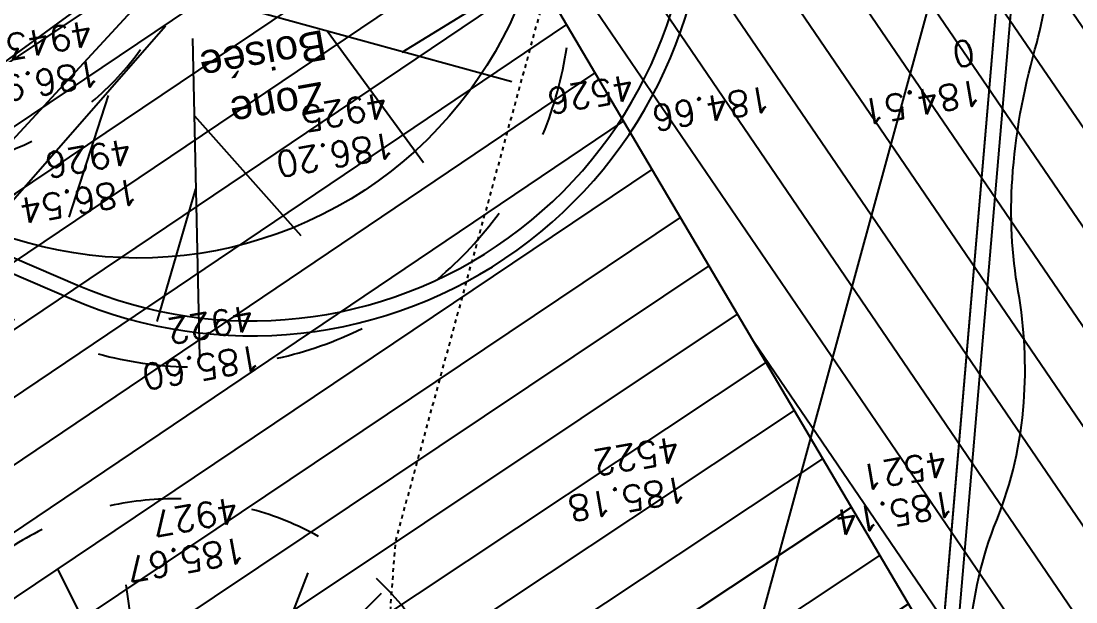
# Model space of a CAD drawing. Extents: x -2313930 to 3286427, y -3858277 to 2572692.
# Drawn here: x 4869 to 6280, y 3127 to 3905 of the extents above; entities that cross this region are included whole.
import ezdxf
from ezdxf.enums import TextEntityAlignment as Align
from ezdxf.lldxf.tags import DXFTag

# ---------------------------------------------------------------- set-up
doc = ezdxf.new("R2010")
doc.units = 0
doc.linetypes.add('STYLE_01', pattern=[0.41664, 0.20828, -0.20836])
doc.layers.add('_GAZELEC-RESERVATION 2', color=132, linetype='Continuous', lineweight=18)
doc.layers.add('Fond topo - P', color=252, linetype='Continuous', lineweight=50)
for name, color, linetype in [('AEP_SSL', 252, 'Continuous'), ('DWG_280-140115-P - ALTEA-CANA', 252, 'Continuous'), ('Fond topo - ESPACE_BOISE', 252, 'Continuous'), ('Fond topo - VEG', 252, 'Continuous'), ('Fond topo - VEG_TXT_ESSENCE', 252, 'Continuous'), ('Fond topo - Z_500', 252, 'Continuous'), ('prlm-VRD', 2, 'Continuous'), ('SA - bordure', 252, 'Continuous'), ('SA - EBC', 252, 'Continuous'), ('SA - ECL-réso', 252, 'Eclairage public'), ('SA - enrobé', 252, 'Continuous'), ('SA - EVMV', 252, 'Continuous')]:
    doc.layers.add(name, color=color, linetype=linetype)
for name, color, linetype, plot in [('Fond topo - N', 252, 'Continuous', False), ('Fond topo - NCACHE', 252, 'Continuous', False), ('Fond topo - ZCACHE', 252, 'Continuous', False)]:
    doc.layers.add(name, color=color, linetype=linetype, plot=plot)
doc.styles.add('2000_ARIAL', font='arial.ttf', dxfattribs={"height": 0.400000006})
doc.styles.add('Lignes', font='arial.ttf', dxfattribs={"height": 0.35})
doc.styles.add('SIMPLEX', font='simplex_.ttf', dxfattribs={"height": 1.25})
tags = doc.linetypes.add('Eclairage public', pattern='A,5,-0.25,["ECL",Lignes,S=1,R=0,X=0,Y=-0.18],-1.25', length=6.5).pattern_tags.tags
tags[15:16] = [DXFTag(74, 4), DXFTag(75, 0), DXFTag(340, '0'), DXFTag(46, 0.0), DXFTag(50, 0.0), DXFTag(44, 0.0), DXFTag(45, 0.0)]
tags[4:5] = [DXFTag(74, 4), DXFTag(75, 0), DXFTag(340, '0'), DXFTag(46, 0.0), DXFTag(50, 0.0), DXFTag(44, 0.0), DXFTag(45, 0.0)]
tags = doc.linetypes.add('L1', pattern=[1.0000000298023224, 0.6000000238418579, -0.4000000059604645]).pattern_tags.tags
tags[6:7] = [DXFTag(74, 4), DXFTag(75, 0), DXFTag(340, '0'), DXFTag(46, 0.0), DXFTag(50, 0.0), DXFTag(44, 0.0), DXFTag(45, 0.0)]
tags[4:5] = [DXFTag(74, 4), DXFTag(75, 0), DXFTag(340, '0'), DXFTag(46, 0.0), DXFTag(50, 0.0), DXFTag(44, 0.0), DXFTag(45, 0.0)]
tags = doc.linetypes.add('L8', pattern=[0.22500000894069674, 0.1500000059604645, -0.07500000298023224]).pattern_tags.tags
tags[6:7] = [DXFTag(74, 4), DXFTag(75, 0), DXFTag(340, '0'), DXFTag(46, 0.0), DXFTag(50, 0.0), DXFTag(44, 0.0), DXFTag(45, 0.0)]
tags[4:5] = [DXFTag(74, 4), DXFTag(75, 0), DXFTag(340, '0'), DXFTag(46, 0.0), DXFTag(50, 0.0), DXFTag(44, 0.0), DXFTag(45, 0.0)]
pattern_1 = [(34.27639858860678, (-277130161.1279894, -473864756.7787022), (-42.238928459823, 61.97477650275113), [])]

# ---------------------------------------------------------------- blocks, each defined once
blk = doc.blocks.new('PTOPO')
at = {"layer": 'Fond topo - NCACHE', "style": 'SIMPLEX'}
blk.add_attdef('MAT', text='', height=0.34, dxfattribs=at).set_placement((0.09999999986030161, -0.09999999962747097), align=Align.TOP_LEFT)
at = {"layer": 'Fond topo - ZCACHE', "style": 'SIMPLEX'}
blk.add_attdef('ALT', (0.09999999986030161, 0.09999999962747097), '', height=0.34, dxfattribs=at)
blk = doc.blocks.new('VEG12')
at = {"ltscale": 2}
for p, q in [((0.01815258799999997, 0.057406781), (0.100441039, 0.47293725)), ((0.05749608, 0.253444298), (0.145517598, 0.414706841)), ((0.037902722, 0.15845596), (-0.06593155700000003, 0.344147082)), ((-0.158788295, 0.086017079), (-0.245985314, 0.284587218)), ((0.04981112299999996, 0.033821695), (0.391570728, 0.285894318)), ((0.143890955, 0.107467204), (0.230033352, 0.253971609)), ((0.2917471699999999, 0.208620217), (0.392372872, 0.233301274)), ((-0.05229389700000003, 0.02983962500000001), (-0.383643778, 0.204631851)), ((-0.25001839, 0.135126714), (-0.3755999820000001, 0.091127132)), ((0.122915307, -0.02992704099999999), (0.317230371, 0.05540147100000001)), ((0.057557527, -0.01766878999999999), (0.411943876, -0.08413611500000001)), ((-0.05265807700000003, -0.029192154), (-0.412380265, -0.256628677)), ((-0.09359106700000003, -0.049762263), (-0.2956446150000001, -0.04653133200000001)), ((0.184132294, -0.04763066399999999), (0.323120213, -0.192805613)), ((0.01825986499999999, -0.057372749), (0.107637982, -0.4128258760000001)), ((0.02259491799999996, -0.07955337300000001), (0.001649748999999978, -0.36183712)), ((-0.151821475, -0.09483882200000002), (-0.2999525240000001, -0.315936062)), ((0.05371548199999998, -0.188497704), (0.197263789, -0.356749422))]:
    blk.add_line(p, q, dxfattribs=at)
for start, end in [(90, 103.8461539085843), (62.30769199853572, 76.15384597947835), (117.6923078993823, 131.5384619204946), (34.61538499867542, 48.46153799321151), (145.3846149358338, 159.2307690506909), (6.923076979206323, 20.76923090842763), (173.0769230068974, 186.9230769931026), (339.2307689837768, 353.0769230207937), (200.7692310571047, 214.6153850641662), (311.5384620067885, 325.3846150013246), (228.4615380795054, 242.3076921006177), (283.8461540205217, 297.6923080014643), (256.1538460914157, 270)]:
    blk.add_arc((0, 0), 0.496982058, start, end, dxfattribs=at)
blk = doc.blocks.new('A$C1F970F0F')
at = {"layer": 'SA - EBC'}
h = blk.add_hatch(dxfattribs=at)
h.set_pattern_fill('_USER', color=256, scale=74.99999999999999, angle=-325.7236014113932, style=0, pattern_type=0)
h.set_pattern_definition(pattern_1)
edge = h.paths.add_edge_path()
edge.add_line((5801.470568619522, -3162.013069131843), (4083.559282644929, -3271.123614088357))
edge.add_line((4083.559282644929, -3271.123614088356), (4014.481307725509, -3717.332461968055))
edge.add_line((4014.48130772551, -3717.332461968055), (3135.517961824245, -3810.19300101904))
edge.add_line((3135.517961824245, -3810.19300101904), (2274.245008604417, -3693.648081323564))
edge.add_line((2274.245008604417, -3693.648081323564), (1554.636776175834, -3420.099318784944))
edge.add_arc((2508.775769578408, -2315.674454232369), 1459.498372788833, 157.1868533427094, 229.1754823893534, ccw=False)
edge.add_arc((1966.013830892235, -2087.371785851423), 870.6752834691503, 94.3015183869224, 157.1868533106914, ccw=False)
edge.add_line((1900.708697991695, -1219.149067345796), (2859.239020416566, -1223.495634912559))
edge.add_arc((3100.860739749298, 1265.329539486049), 2500.526305395239, 264.4549516394795, 302.9422754293212)
edge.add_arc((4209.331858878893, -445.3369775435177), 462.1229708170858, 302.9422754305585, 376.8336969250394)
edge.add_arc((2214.122706379954, -1049.006753214115), 2546.655714682971, 16.8336969158998, 38.14703645440247)
edge.add_arc((3041.32627014761, -399.2990096244524), 1494.806919462396, 38.14703657403813, 72.97328584086019)
edge.add_line((3479.031970107599, 1029.988031775616), (2182.437305702805, 1414.38613606858))
edge.add_line((2182.437305702805, 1414.38613606858), (1056.590900019184, 1822.819186472099))
edge.add_arc((1766.412018482452, 3779.442320525911), 2081.398594438606, 212.7495497786225, 250.0603089288685, ccw=False)
edge.add_line((15.86575126143373, 2653.472571668582), (-104.0907319930869, 3091.26353710603))
edge.add_line((-104.0907319930869, 3091.26353710603), (-169.6986146466322, 3639.54836895815))
edge.add_line((-169.6986146466322, 3639.548368958149), (-35.58090533515337, 6158.014854826562))
edge.add_arc((-194.3533792400212, 7143.826589584332), 998.5156357593988, 279.1493507374978, 373.962283499627)
edge.add_arc((2392.201579171132, 7786.918955579627), 1666.786287877102, 172.6269749467245, 193.9622835974407, ccw=False)
edge.add_arc((-45.50651600643437, 8102.354993671941), 791.2455775503726, -7.373025019439765, 16.43829965925021)
edge.add_line((713.3969204091394, 8326.263765657093), (486.7428317772967, 9142.81155059313))
edge.add_line((486.7428317772967, 9142.811550593131), (1338.845530021721, 9564.23852196786))
edge.add_line((1338.845530021721, 9564.23852196786), (1632.623584095551, 8945.24637913095))
edge.add_line((1632.623584095551, 8945.246379130947), (1394.029444699765, 8829.874494032001))
edge.add_line((1394.029444699765, 8829.874494032001), (1731.997733793977, 8131.230781666551))
edge.add_arc((1233.216649704336, 7889.945865525577), 554.0766919865823, -19.640967550384175, 25.815335324856676, ccw=False)
edge.add_line((1755.055695752756, 7703.706797235046), (1558.214479468655, 6807.520788570679))
edge.add_line((1558.214479468655, 6807.52078857068), (1570.021725572625, 6609.158708993335))
edge.add_line((1570.021725572625, 6609.158708993335), (1852.913141606868, 5734.125706863067))
edge.add_line((1852.913141606869, 5734.125706863067), (2726.748207475315, 4020.986816292172))
edge.add_line((2726.748207475315, 4020.986816292172), (3802.352916265851, 4004.947770972833))
edge.add_arc((8355.58168857983, 5950.706307988518), 4951.552134169374, 203.138762427905, 230.8301436200186)
edge.add_arc((13583.66465597079, 12367.85935474512), 13228.79229856088, 230.8301435441083, 233.1638398044412)
edge.add_line((5652.622255943647, 1780.153648245416), (4998.697813068342, 1820.441475819727))
edge.add_line((4998.697813068342, 1820.441475819727), (4863.841220233488, 767.0816613875431))
edge.add_line((4863.841220233488, 767.0816613875434), (5595.355488733695, 631.185878681516))
edge.add_line((5595.355488733695, 631.1858786815158), (5852.747939948536, -2020.707044821664))
edge.add_line((5852.747939948536, -2020.707044821665), (5881.394298709887, -2966.563612924887))
edge.add_line((5881.394298709887, -2966.563612924887), (5801.470568619523, -3162.013069131842))
h = blk.add_hatch(dxfattribs=at)
h.set_pattern_fill('_USER', color=256, scale=74.99999999999999, angle=-325.7236014113932, style=0, pattern_type=0)
h.set_pattern_definition(pattern_1)
h.paths.add_polyline_path([(5258.989506963931, 4651.014984356799), (4979.666822061707, 4274.583990936589), (4332.460325507403, 4149.863381154346), (4205.794518420665, 3635.760149207731), (4511.894464099185, 3183.273493731516), (4833.004681518186, 2817.029383936907), (5298.321323071383, 2394.807127551241), (5623.096600573816, 2285.432920207038), (5632.124077353954, 2583.278516646508), (6097.045013464067, 2669.092105601658), (6136.1138070537, 3163.451616814499)])
at = {"layer": 'SA - EVMV'}
h = blk.add_hatch(dxfattribs=at)
h.set_pattern_fill('_USER', color=256, scale=74.99999999999999, angle=-55.72360141139323, style=0, pattern_type=0)
h.set_pattern_definition([(304.2763985886068, (-277130161.1279894, -473864756.7787022), (61.97477650275113, 42.238928459823), [])])
h.paths.add_polyline_path([(6137.262643169798, 3161.503242351281), (5258.989506963931, 4651.014984356799), (5823.535050065982, 5411.828376675677), (6009.896409179055, 5810.580329425578), (6042.353956317322, 6037.937811191567), (5791.842057863324, 7412.226220178691), (5768.869517604411, 9187.383885517163), (6965.043931057882, 9781.279833201925), (7125.730307530321, 8202.475428701919), (7356.548247893039, 6578.483473019976), (7421.051285208732, 6215.102708379585), (8728.798868082513, 6201.995811803044), (8825.59209412568, 5455.189202343771), (8884.907463838514, 4910.231636065007), (8937.364138919358, 4349.844162727043), (8990.109761245629, 3720.436779551583), (8238.933497559277, 3575.005023445903)])
at = {"layer": 'AEP_SSL', "elevation": 9.999999999999998e-08, "flags": 128}
blk.add_lwpolyline([(-2009.46431272992, 953.3121996921549), (-1974.130445357614, -2549.104167440536), (-1760.191604675106, -3033.974676226209), (-1600.127185498399, -3169.916464212493), (-1007.958216168089, -3359.143878629571), (-742.7402135561805, -3373.227271705965), (185.7644486929067, -3466.149391532337), (1457.680139553027, -3407.246855666408), (3098.737656271729, -3442.411852942929), (4165.909978031491, -3426.731274088185), (4366.116630586753, -3387.312489108264), (5044.428961021786, -3091.927656257742), (5412.289028469191, -2796.609514369696), (5536.700633028197, -2598.110987192279), (5703.441363650248, 1048.232751273365), (5867.406317671058, 3278.047774201862), (6182.748241543506, 4434.064793799239), (6284.146511390897, 4550.427419959863), (6475.981668657886, 4711.41474985716), (8025.350887839351, 5692.826034684554), (8693.398131395103, 6258.370148193826), (10978.7345952306, 10130.53863316135)], dxfattribs=at)
at = {"layer": 'DWG_280-140115-P - ALTEA-CANA', "linetype": 'STYLE_01', "ltscale": 25, "elevation": 9.999999999999998e-08, "flags": 128}
blk.add_lwpolyline([(5043.004125510934, -2459.255041660273), (5122.727729839645, -1010.298626305045), (5206.499599843033, 1109.868669945372), (5375.865241031976, 3373.505670248891), (5731.166894470631, 4674.090360429283), (5963.608433077427, 4936.073710200793)], dxfattribs=at)
at = {"layer": 'Fond topo - ESPACE_BOISE', "linetype": 'L1', "ltscale": 2, "flags": 128}
blk.add_lwpolyline([(5801.470568619522, -3162.013069131843), (4083.559282644929, -3271.123614088356), (4014.48130772551, -3717.332461968055), (3135.517961824245, -3810.19300101904), (2274.245008604417, -3693.648081323564), (1554.636776175834, -3420.099318784944, -0.3248648439675891), (1163.447808694293, -1749.787382690587, -0.2814891279475962), (1900.708697991695, -1219.149067345796), (2859.239020416566, -1223.495634912559, 0.1695292870025676), (4460.631470672048, -833.159289007697, 0.3340686001642133), (4651.652558133293, -311.5085830883972, 0.09326601102169153), (4216.884593398947, 524.0158635944096, 0.153138720952933), (3479.031970107599, 1029.988031775616), (2182.437305702805, 1414.38613606858), (1056.590900019184, 1822.819186472099, -0.1642525569996709), (15.86575126143373, 2653.472571668582), (-104.0907319930869, 3091.26353710603), (-169.6986146466322, 3639.548368958149), (-35.58090533515337, 6158.014854826562, 0.4390366150430304), (774.660880078399, 7384.751557306568, -0.09336270405047195), (739.1967976091219, 8000.81547627212, 0.104271961321091), (713.3969204091394, 8326.263765657093), (486.7428317772967, 9142.811550593131), (1338.845530021721, 9564.23852196786), (1632.623584095551, 8945.246379130947), (1394.029444699765, 8829.874494032001), (1731.997733793977, 8131.23078166655, -0.2009829630843761), (1755.055695752756, 7703.706797235046), (1558.214479468655, 6807.52078857068), (1570.021725572625, 6609.158708993335), (1852.913141606869, 5734.125706863067), (2726.748207475315, 4020.986816292172), (3802.352916265851, 4004.947770972833, 0.121417881002313), (5228.074839294609, 2111.882341611708, 0.01018302282179253), (5652.622255943647, 1780.153648245416), (4998.697813068342, 1820.441475819727), (4863.841220233488, 767.0816613875434), (5595.355488733695, 631.1858786815158), (5852.747939948536, -2020.707044821665), (5881.394298709887, -2966.563612924887)], format="xyb", close=True, dxfattribs=at)
blk.add_lwpolyline([(5258.989506963931, 4651.014984356799), (4979.666822061707, 4274.583990936589), (4332.460325507403, 4149.863381154346), (4205.794518420665, 3635.760149207731), (4511.894464099185, 3183.273493731516), (4833.004681518186, 2817.029383936907), (5298.321323071383, 2394.807127551241), (5623.096600573816, 2285.432920207038), (5632.124077353954, 2583.278516646508), (6097.045013464067, 2669.092105601658), (6136.1138070537, 3163.451616814499)], close=True, dxfattribs=at)
at = {"layer": 'Fond topo - VEG', "linetype": 'L8', "ltscale": 2, "flags": 128}
blk.add_lwpolyline([(6126.727747049433, 2304.061476285623, -0.1732888690432868), (6102.581235373374, 2349.997525856042, -0.0508890116308752), (6095.857340735886, 2521.875654710492, -0.0386629591409588), (6125.608919157425, 2733.183983206446, 0.04316977958239364), (6150.559671984999, 2922.734117696825, 0.0353710499508257), (6145.998574597054, 3097.317748161249, -0.04151246656344463), (6143.935963930468, 3246.17985755902, -0.07825849820887826), (6179.607406451853, 3401.805474372008, 0.07744789971661276), (6215.901003647436, 3558.981919075625, 0.06149378927511025), (6208.375924854068, 3707.902976237563, -0.06073956917948042), (6200.531552762145, 3858.647761765046, -0.05204674825157406), (6230.7983895258, 4031.505901908121, 0.06675750323585504), (6250.469210656124, 4167.142637314562, 0.025670157375637), (6245.881806278992, 4280.002391043279, -0.02651846335887715), (6241.626195431167, 4389.264050757969, -0.01155330390985834), (6243.355179510549, 4435.719484082019, -0.01897018986328855), (6246.13278066693, 4463.901413466268, -0.1145297545621785), (6255.789441754406, 4489.229968720707, -0.08440652786009567), (6280.997918423193, 4515.714197702435, -0.1084198486250266), (6305.800532160016, 4526.959256335407, -0.1011423353125477), (6334.947780047085, 4527.194413794164, -0.1032633884982007), (6365.949027258232, 4514.111820601956, -0.1071998021190175), (6388.110607905014, 4490.422289899531, -0.05568834109540827), (6405.779070714256, 4451.614851286478, -0.07246199636495074), (6411.377345286576, 4419.255514848068, -0.02401529230777726), (6410.576199302544, 4381.797833343162, 0.02046775607659728), (6409.324746116832, 4337.862569346122, 0.03858989738268137), (6418.61477645759, 4234.450990949024, -0.05510517158192826), (6422.73706464406, 4161.745127455149, -0.06022444819988705), (6414.040487528225, 4112.201962683026, 0.04813009251129964), (6401.682945357792, 4050.570387419985, 0.03319103436730272), (6399.339312853017, 3984.279470352506, -0.02318773307712683), (6397.882876964231, 3889.395712822452, -0.06193645145952207), (6373.687695968691, 3760.413536495536, 0.05632341114831078), (6345.51491510971, 3618.977442973709, 0.1063178399564556), (6363.514090879794, 3478.851422113212, -0.09680147185014497), (6386.13497547047, 3325.642968625706, -0.07888339118735782), (6359.437800283662, 3196.499683631936, 0.0976752058397291), (6341.722232569164, 3091.124721665765, 0.05553186209350269), (6357.096499566722, 2981.328348065176, -0.07160716225814948), (6366.305953621561, 2895.668239978307, -0.003764726506217527), (6361.813234161172, 2792.213188795524, -0.004345252965709072), (6356.467450687216, 2702.654249848009, -0.003010567731100479), (6347.428315699053, 2581.271676234953, -0.01408587215240294), (6344.610134765176, 2555.404935589592, -0.04006767187352891), (6336.954146448975, 2520.643757193586, 0.02217965443780103), (6320.906362764812, 2458.451016601791, 0.02305005866794476), (6313.405529578435, 2412.578617432685, -0.02117118948215652), (6305.42732584992, 2362.609032426789, -0.05258098112305663), (6295.575532431511, 2331.395087404863, -0.06419298512500282), (6281.795473714037, 2308.35432565896, -0.120668352995315), (6263.740191009645, 2294.242634630788, -0.06491961111852344), (6223.384009530683, 2282.042473573803, -0.04286411078666719), (6190.998804359751, 2279.503356150837, -0.05265038566489467), (6164.695281395306, 2282.478668846067, -0.07490502267167237), (6146.951645691664, 2289.307145747945, -0.05675209825271085)], format="xyb", close=True, dxfattribs=at)
at = {"layer": 'SA - bordure', "elevation": 9.999999999999998e-08, "flags": 128}
for points in [[(6170.297797791402, 6117.033257469077), (6204.970432962968, 5456.184269140444), (6198.184139780045, 4315.030256060149), (6060.621236201661, 2705.53410676588)], [(6193.646684083801, 6053.728895439572), (6224.973551123254, 5456.649144423563), (6218.179066948014, 4314.117762685518), (6080.548583598274, 2703.83092545444)]]:
    blk.add_lwpolyline(points, dxfattribs=at)
for points in [[(4745.451040933751, 3782.601481191716), (4942.441865968513, 3697.870893571248, 0.5663728937268044), (5789.016839070182, 4307.953940930089)], [(4753.353526974372, 3800.974034411274), (4950.344351986258, 3716.243446795139, 0.566372894028627), (5769.087873694508, 4306.269798472242)]]:
    blk.add_lwpolyline(points, format="xyb", dxfattribs=at)
at = {"layer": 'SA - ECL-réso', "ltscale": 0.75, "elevation": 9.999999999999998e-08, "flags": 128}
blk.add_lwpolyline([(4211.594348059567, 8772.167149153966), (4211.742566942583, 8772.23947841391), (4458.098792356445, 8892.458806755378, -0.3350513344847375), (4584.328483363927, 8847.803473250202), (4616.809952052048, 8808.599022837241), (5042.739307290758, 8294.511237273231), (5065.860419526081, 8087.691896436278, 0.1072676414993963), (6079.62296544096, 7441.030052417758, 0.2368363260151426), (6098.936805357072, 6241.185489291573, 0.1580303819712795), (6250.104878546203, 5203.553497180955, 0.3075812875445359), (5573.995894290247, 4399.350074270247, -0.71596019287391), (4660.231672516651, 3896.44953452052, 0.2668949414258047), (3495.140036089631, 3613.301397804965)], format="xyb", dxfattribs=at)
at = {"layer": 'SA - enrobé'}
for points in [[(8036.110024208943, 7056.094562955612), (5990.566606092258, 7146.026651659193), (5979.594389737894, 7145.947120731422), (5979.879627154558, 7106.595315492756), (5989.215031903106, 7106.662982091391), (6000.81088140974, 6824.628923951479), (5989.131131824183, 6822.961866977696), (5995.058720492932, 6781.431943372051), (6006.867363487676, 6783.117397246232), (6057.715214025089, 6504.456680537996), (6047.599352593317, 6501.254889677308), (6059.926267175051, 6462.308757948018), (6070.251821612904, 6465.57691889038), (6156.357971198826, 6154.525818401622), (6147.073725007035, 6151.101460201834), (6160.915628245496, 6113.572781647852), (6170.297797791402, 6117.033257469077), (6204.970432962968, 5456.184269140444), (6198.184139780045, 4315.030256060149), (6064.736897038219, 2750.755663699648)], [(4572.7933101014, 3159.23374594263), (4745.451040933751, 3782.601481191716), (5182.819084195959, 4256.725821957445), (5028.919096496217, 4115.09090593608), (5423.820175246574, 4792.584718821037), (5573.060647031216, 5059.790860066629), (5549.704713631224, 5120.186770526081), (5803.092219407483, 5177.870389379837), (5807.318864423568, 5377.280329340969), (5799.350780085459, 5718.50251793292), (5785.189330433392, 5902.991649687282), (5769.331107394724, 6051.258446360378), (5746.392111374062, 6220.651641043311), (5725.320631442495, 6347.422468146419), (5699.451703566814, 6476.063051969894), (5666.25612421492, 6616.027258444615), (5619.663738791809, 6787.760315419366), (5577.685094646538, 6928.055868523123), (5474.990457363971, 7226.701774622104), (5414.409868809304, 7376.463123443833), (2942.037605992797, 6464.210352506944), (5208.721516685753, 7792.41077509116)]]:
    blk.add_lwpolyline(points, dxfattribs=at)
at = {"layer": 'Fond topo - P', "ltscale": 2}
ref = blk.add_blockref('PTOPO', (4984.941797827276, 4029.363185165878), dxfattribs=dict(at, xscale=99.99999999999994, yscale=99.99999999999994, zscale=99.99999999999994, rotation=190.0656205306617))
ref.add_attrib('MAT', '4943', dxfattribs={"layer": 'Fond topo - N', "color": 0, "ltscale": 2, "height": 33.99999999999999, "rotation": 190.0656204987762, "style": 'SIMPLEX'}).set_placement((4973.347955960718, 4037.461507733226), align=Align.TOP_LEFT)
ref.add_attrib('ALT', '186.91', (4976.843475081248, 4017.769343356856), dxfattribs={"layer": 'Fond topo - Z_500', "color": 0, "ltscale": 2, "height": 33.99999999999999, "rotation": 190.0656204987762, "style": 'SIMPLEX'})
ref = blk.add_blockref('PTOPO', (6164.221643237773, 4003.719256427534), dxfattribs=dict(at, xscale=99.99999999999999, yscale=99.99999999999999, zscale=99.99999999999999, rotation=190.0656205306616))
ref.add_attrib('MAT', '0', dxfattribs={"layer": 'Fond topo - N', "color": 0, "ltscale": 2, "height": 33.99999999999999, "rotation": 190.0656204987762, "style": 'SIMPLEX'}).set_placement((6152.627801405873, 4011.817579177893), align=Align.TOP_LEFT)
ref.add_attrib('ALT', '184.51', (6156.123320491745, 3992.125414618511), dxfattribs={"layer": 'Fond topo - Z_500', "color": 0, "ltscale": 2, "height": 33.99999999999999, "rotation": 190.0656204987762, "style": 'SIMPLEX'})
ref = blk.add_blockref('PTOPO', (5708.902320351406, 3957.090615047585), dxfattribs=dict(at, xscale=99.99999999999994, yscale=99.99999999999994, zscale=99.99999999999994, rotation=190.0656205306617))
ref.add_attrib('MAT', '4526', dxfattribs={"layer": 'Fond topo - N', "color": 0, "ltscale": 2, "height": 33.99999999999999, "rotation": 190.0656204987762, "style": 'SIMPLEX'}).set_placement((5697.308478502177, 3965.188937706438), align=Align.TOP_LEFT)
ref.add_attrib('ALT', '184.66', (5874.527576868713, 3983.567897420512), dxfattribs={"layer": 'Fond topo - Z_500', "color": 0, "ltscale": 2, "height": 33.99999999999999, "rotation": 190.0656204987762, "style": 'SIMPLEX'})
ref = blk.add_blockref('PTOPO', (5379.510266889792, 3933.072800775733), dxfattribs=dict(at, xscale=99.99999999999994, yscale=99.99999999999994, zscale=99.99999999999994, rotation=190.0656205306617))
ref.add_attrib('MAT', '4925', dxfattribs={"layer": 'Fond topo - N', "color": 0, "ltscale": 2, "height": 33.99999999999999, "rotation": 190.0656204987762, "style": 'SIMPLEX'}).set_placement((5367.916425057892, 3941.171123526091), align=Align.TOP_LEFT)
ref.add_attrib('ALT', '186.20', (5371.411944166642, 3921.478958962377), dxfattribs={"layer": 'Fond topo - Z_500', "color": 0, "ltscale": 2, "height": 33.99999999999999, "rotation": 190.0656204987762, "style": 'SIMPLEX'})
ref = blk.add_blockref('PTOPO', (5037.237761893361, 3871.218909251783), dxfattribs=dict(at, xscale=99.99999999999994, yscale=99.99999999999994, zscale=99.99999999999994, rotation=190.0656205306617))
ref.add_attrib('MAT', '4926', dxfattribs={"layer": 'Fond topo - N', "color": 0, "ltscale": 2, "height": 33.99999999999999, "rotation": 190.0656204987762, "style": 'SIMPLEX'}).set_placement((5025.643920061461, 3879.317232002142), align=Align.TOP_LEFT)
ref.add_attrib('ALT', '186.54', (5029.139439170211, 3859.625067438427), dxfattribs={"layer": 'Fond topo - Z_500', "color": 0, "ltscale": 2, "height": 33.99999999999999, "rotation": 190.0656204987762, "style": 'SIMPLEX'})
ref = blk.add_blockref('PTOPO', (5200.670463359495, 3648.629311347541), dxfattribs=dict(at, xscale=99.99999999999994, yscale=99.99999999999994, zscale=99.99999999999994, rotation=190.0656205306617))
ref.add_attrib('MAT', '4922', dxfattribs={"layer": 'Fond topo - N', "color": 0, "ltscale": 2, "height": 33.99999999999999, "rotation": 190.0656204987762, "style": 'SIMPLEX'}).set_placement((5189.076621527595, 3656.7276340979), align=Align.TOP_LEFT)
ref.add_attrib('ALT', '185.60', (5192.572140636345, 3637.035469534186), dxfattribs={"layer": 'Fond topo - Z_500', "color": 0, "ltscale": 2, "height": 33.99999999999999, "rotation": 190.0656204987762, "style": 'SIMPLEX'})
ref = blk.add_blockref('PTOPO', (5770.167950705287, 3472.781270247907), dxfattribs=dict(at, xscale=99.99999999999994, yscale=99.99999999999994, zscale=99.99999999999994, rotation=190.0656205306617))
ref.add_attrib('MAT', '4522', dxfattribs={"layer": 'Fond topo - N', "color": 0, "ltscale": 2, "height": 33.99999999999999, "rotation": 190.0656204987762, "style": 'SIMPLEX'}).set_placement((5758.574108838729, 3480.879592815254), align=Align.TOP_LEFT)
ref.add_attrib('ALT', '185.18', (5762.069627959259, 3461.187428438883), dxfattribs={"layer": 'Fond topo - Z_500', "color": 0, "ltscale": 2, "height": 33.99999999999999, "rotation": 190.0656204987762, "style": 'SIMPLEX'})
ref = blk.add_blockref('PTOPO', (6127.92158142797, 3453.687008053404), dxfattribs=dict(at, xscale=99.99999999999994, yscale=99.99999999999994, zscale=99.99999999999994, rotation=190.0656205306617))
ref.add_attrib('MAT', '4521', dxfattribs={"layer": 'Fond topo - N', "color": 0, "ltscale": 2, "height": 33.99999999999999, "rotation": 190.0656204987762, "style": 'SIMPLEX'}).set_placement((6116.327739578741, 3461.785330712257), align=Align.TOP_LEFT)
ref.add_attrib('ALT', '185.14', (6119.823258687491, 3442.093166148542), dxfattribs={"layer": 'Fond topo - Z_500', "color": 0, "ltscale": 2, "height": 33.99999999999999, "rotation": 190.0656204987762, "style": 'SIMPLEX'})
ref = blk.add_blockref('PTOPO', (5179.931482470007, 3391.361883280274), dxfattribs=dict(at, xscale=99.99999999999994, yscale=99.99999999999994, zscale=99.99999999999994, rotation=190.0656205306617))
ref.add_attrib('MAT', '4927', dxfattribs={"layer": 'Fond topo - N', "color": 0, "ltscale": 2, "height": 33.99999999999999, "rotation": 190.0656204987762, "style": 'SIMPLEX'}).set_placement((5168.337640638108, 3399.460206030634), align=Align.TOP_LEFT)
ref.add_attrib('ALT', '185.67', (5171.833159723981, 3379.768041471251), dxfattribs={"layer": 'Fond topo - Z_500', "color": 0, "ltscale": 2, "height": 33.99999999999999, "rotation": 190.0656204987762, "style": 'SIMPLEX'})
at = {"layer": 'Fond topo - VEG', "ltscale": 2, "zscale": 99.99999999999997, "rotation": 192.432705982593}
for p, xscale, yscale in [((4713.40027610996, 4265.310921647027), 799.9999999999998, 799.9999999999998), ((5109.772270399869, 4106.781001120547), 1006.399999999999, 1006.399999999999), ((5079.17621342589, 3032.599510723959), 799.9999999999998, 799.9999999999998)]:
    blk.add_blockref('VEG12', p, dxfattribs=dict(at, xscale=xscale, yscale=yscale))
at = {"layer": 'Fond topo - VEG_TXT_ESSENCE', "style": '2000_ARIAL'}
for s, p in [('Boisée', (5279.249331614968, 4058.077282710104)), ('Zone', (5277.133452788994, 3988.576374450932))]:
    blk.add_text(s, height=39.99999999999999, rotation=190.0656205035111, dxfattribs=at).set_placement(p)

msp = doc.modelspace()

# ---------------------------------------------------------------- linework, layer by layer
at = {"layer": '_GAZELEC-RESERVATION 2'}
msp.add_circle((486248.4803309143, -227485.9628347494), 2800178.148749841, dxfattribs=at)

# ---------------------------------------------------------------- block references
at = {"layer": 'prlm-VRD'}
msp.add_blockref('A$C1F970F0F', (-5.729869075061288, -165.0016201740946), dxfattribs=at)

doc.saveas('drawing.dxf')
